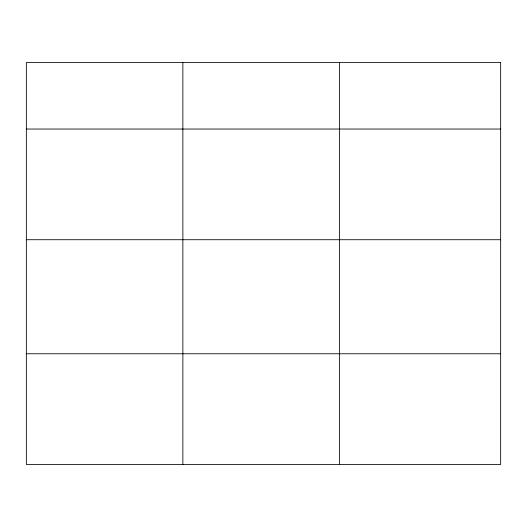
<?xml version="1.0" encoding="UTF-8"?>
<svg xmlns="http://www.w3.org/2000/svg" width="527" height="527" viewBox="0 0 527 527"><rect width="100%" height="100%" fill="white"/><g stroke="black" fill="none" stroke-linecap="round" stroke-linejoin="round"><path stroke-width="0.79" d="M26.35 129.036L500.65 129.036M26.35 239.719L500.65 239.719M26.35 353.762L500.65 353.762M339.388 62.555L339.388 464.445M182.869 62.555L182.869 464.445M500.65 62.555L26.35 62.555L26.35 464.445L500.65 464.445L500.65 62.555"/></g></svg>
